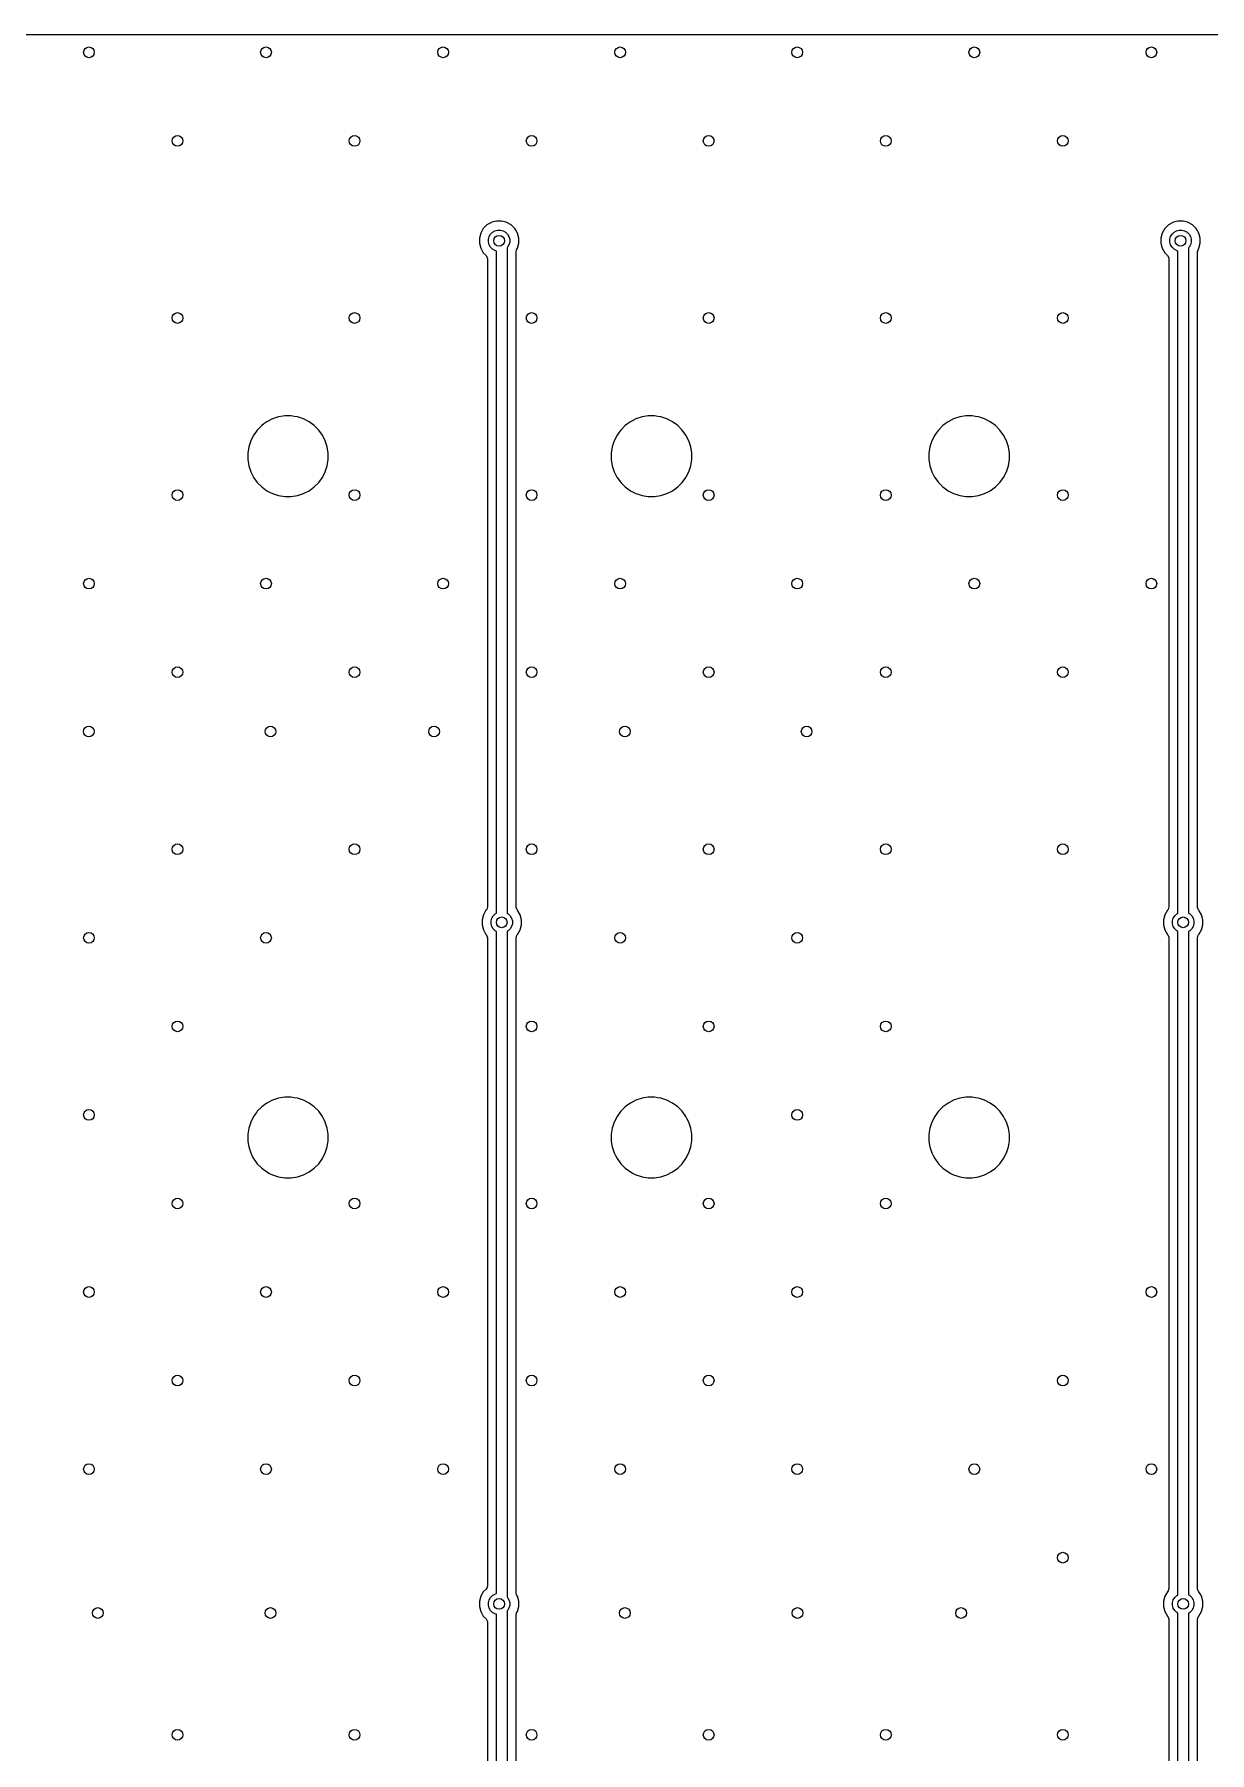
# Model space of a CAD drawing. Extents: x 117 to 217, y -143 to -43.
# Drawn here: x 150.62 to 183.48, y -91.02 to -43 of the extents above; entities that cross this region are included whole.
import ezdxf

# ---------------------------------------------------------------- set-up
doc = ezdxf.new("R2010")
doc.units = 0
doc.layers.add('BLACK', color=7, linetype='CONTINUOUS')

msp = doc.modelspace()

# ---------------------------------------------------------------- linework, layer by layer
at = {"layer": 'BLACK', "linetype": 'CONTINUOUS'}
for p, q in [((120.003246, -43.0005), (213.996754, -43.0005)), ((163.174488, -48.429988), (163.102017, -48.555511)), ((163.174493, -48.429982), (163.174488, -48.429988)), ((163.276982, -48.327493), (163.174493, -48.429982)), ((163.276988, -48.327488), (163.276982, -48.327493)), ((163.402511, -48.255017), (163.276988, -48.327488)), ((163.413993, -48.25194), (163.402511, -48.255017)), ((163.542525, -48.2175), (163.413993, -48.25194)), ((163.432372, -48.529994), (163.500195, -48.490836)), ((163.500195, -48.490836), (163.575842, -48.470567)), ((163.687475, -48.2175), (163.542525, -48.2175)), ((163.575842, -48.470567), (163.654158, -48.470567)), ((163.654158, -48.470567), (163.729805, -48.490836)), ((163.816006, -48.25194), (163.687475, -48.2175)), ((163.729805, -48.490836), (163.797628, -48.529994)), ((163.827489, -48.255017), (163.816006, -48.25194)), ((163.953011, -48.327488), (163.827488, -48.255017)), ((163.827488, -48.255017), (163.827489, -48.255017)), ((163.953017, -48.327493), (163.953011, -48.327488)), ((164.055506, -48.429982), (163.953017, -48.327493)), ((164.055511, -48.429988), (164.055506, -48.429982)), ((164.082941, -48.477499), (164.055511, -48.429988)), ((164.127984, -48.555515), (164.082941, -48.477499)), ((182.224488, -48.429988), (182.152017, -48.555511)), ((182.224493, -48.429982), (182.224488, -48.429988)), ((182.326982, -48.327493), (182.224493, -48.429982)), ((182.326988, -48.327488), (182.326982, -48.327493)), ((182.452511, -48.255017), (182.326988, -48.327488)), ((182.463993, -48.25194), (182.452511, -48.255017)), ((182.592525, -48.2175), (182.463993, -48.25194)), ((182.482372, -48.529994), (182.550195, -48.490836)), ((182.550195, -48.490836), (182.625842, -48.470567)), ((182.737475, -48.2175), (182.592525, -48.2175)), ((182.625842, -48.470567), (182.704158, -48.470567)), ((182.704158, -48.470567), (182.779805, -48.490836)), ((182.866006, -48.25194), (182.737475, -48.2175)), ((182.779805, -48.490836), (182.847628, -48.529994)), ((182.877489, -48.255017), (182.866006, -48.25194)), ((183.003011, -48.327488), (182.877488, -48.255017)), ((182.877488, -48.255017), (182.877489, -48.255017)), ((183.003017, -48.327493), (183.003011, -48.327488)), ((183.105506, -48.429982), (183.003017, -48.327493)), ((183.105511, -48.429988), (183.105506, -48.429982)), ((183.132941, -48.477499), (183.105511, -48.429988)), ((183.177984, -48.555515), (183.132941, -48.477499)), ((163.102016, -48.555515), (163.0645, -48.695525)), ((163.0645, -48.695525), (163.0645, -48.840475)), ((163.0645, -48.840475), (163.102016, -48.980485)), ((163.102017, -48.555511), (163.102016, -48.555515)), ((163.102016, -48.980485), (163.102017, -48.980488)), ((163.102017, -48.980488), (163.174488, -49.106011)), ((163.317567, -48.728842), (163.337836, -48.653195)), ((163.317567, -48.807158), (163.317567, -48.728842)), ((163.337836, -48.882805), (163.317567, -48.807158)), ((163.337836, -48.653195), (163.376994, -48.585372)), ((163.376994, -48.950628), (163.337836, -48.882805)), ((163.376994, -48.585372), (163.432372, -48.529994)), ((163.432372, -49.006006), (163.376994, -48.950628)), ((163.797628, -48.529994), (163.853006, -48.585372)), ((163.853006, -48.950628), (163.839, -48.964634)), ((163.839, -48.964634), (163.839, -67.561156)), ((163.853006, -48.585372), (163.892164, -48.653195)), ((163.892164, -48.882805), (163.853006, -48.950628)), ((163.892164, -48.653195), (163.912433, -48.728842)), ((163.912433, -48.807158), (163.892164, -48.882805)), ((163.912433, -48.728842), (163.912433, -48.807158)), ((164.106114, -49.018364), (164.127984, -48.980485)), ((164.1655, -48.695525), (164.127984, -48.555515)), ((164.127984, -48.980485), (164.1655, -48.840475)), ((164.1655, -48.840475), (164.1655, -48.695525)), ((182.152016, -48.555515), (182.1145, -48.695525)), ((182.1145, -48.695525), (182.1145, -48.840475)), ((182.1145, -48.840475), (182.152016, -48.980485)), ((182.152017, -48.555511), (182.152016, -48.555515)), ((182.152016, -48.980485), (182.152017, -48.980488)), ((182.152017, -48.980488), (182.224488, -49.106011)), ((182.367567, -48.728842), (182.387836, -48.653195)), ((182.367567, -48.807158), (182.367567, -48.728842)), ((182.387836, -48.882805), (182.367567, -48.807158)), ((182.387836, -48.653195), (182.426994, -48.585372)), ((182.426994, -48.950628), (182.387836, -48.882805)), ((182.426994, -48.585372), (182.482372, -48.529994)), ((182.482372, -49.006006), (182.426994, -48.950628)), ((182.847628, -48.529994), (182.903006, -48.585372)), ((182.903006, -48.950628), (182.889, -48.964634)), ((182.889, -48.964634), (182.889, -67.561156)), ((182.903006, -48.585372), (182.942164, -48.653195)), ((182.942164, -48.882805), (182.903006, -48.950628)), ((182.942164, -48.653195), (182.962433, -48.728842)), ((182.962433, -48.807158), (182.942164, -48.882805)), ((182.962433, -48.728842), (182.962433, -48.807158)), ((183.156114, -49.018364), (183.177984, -48.980485)), ((183.2155, -48.695525), (183.177984, -48.555515)), ((183.177984, -48.980485), (183.2155, -48.840475)), ((183.2155, -48.840475), (183.2155, -48.695525)), ((163.174488, -49.106011), (163.174493, -49.106017)), ((163.174493, -49.106017), (163.252181, -49.183705)), ((163.252181, -49.183705), (163.285666, -49.245028)), ((163.285666, -49.245028), (163.2885, -49.271386)), ((163.2885, -49.271386), (163.2885, -67.388614)), ((163.500195, -49.045164), (163.432372, -49.006006)), ((163.539, -49.055561), (163.500195, -49.045164)), ((163.539, -67.561156), (163.539, -49.055561)), ((164.0895, -49.080366), (164.106114, -49.018364)), ((164.0895, -54.703421), (164.0895, -49.080366)), ((182.224488, -49.106011), (182.224493, -49.106017)), ((182.224493, -49.106017), (182.302181, -49.183705)), ((182.302181, -49.183705), (182.335666, -49.245028)), ((182.335666, -49.245028), (182.3385, -49.271386)), ((182.3385, -49.271386), (182.3385, -67.388614)), ((182.550195, -49.045164), (182.482372, -49.006006)), ((182.589, -49.055561), (182.550195, -49.045164)), ((182.589, -67.561156), (182.589, -49.055561)), ((183.1395, -49.080366), (183.156114, -49.018364)), ((183.1395, -54.703421), (183.1395, -49.080366)), ((157.282507, -53.748957), (157.124659, -53.829386)), ((157.28251, -53.748956), (157.282507, -53.748957)), ((157.450993, -53.694214), (157.28251, -53.748956)), ((157.567645, -53.675738), (157.450993, -53.694214)), ((157.625971, -53.6665), (157.567645, -53.675738)), ((157.803129, -53.6665), (157.625971, -53.6665)), ((157.890617, -53.680357), (157.803129, -53.6665)), ((157.978106, -53.694214), (157.890617, -53.680357)), ((158.146589, -53.748956), (157.978106, -53.694214)), ((158.146592, -53.748957), (158.146589, -53.748956)), ((158.30444, -53.829386), (158.146592, -53.748957)), ((167.442507, -53.748957), (167.284659, -53.829386)), ((167.44251, -53.748956), (167.442507, -53.748957)), ((167.610993, -53.694214), (167.44251, -53.748956)), ((167.727645, -53.675738), (167.610993, -53.694214)), ((167.785971, -53.6665), (167.727645, -53.675738)), ((167.963129, -53.6665), (167.785971, -53.6665)), ((168.050617, -53.680357), (167.963129, -53.6665)), ((168.138106, -53.694214), (168.050617, -53.680357)), ((168.306589, -53.748956), (168.138106, -53.694214)), ((168.306592, -53.748957), (168.306589, -53.748956)), ((168.46444, -53.829386), (168.306592, -53.748957)), ((176.322507, -53.748957), (176.164659, -53.829386)), ((176.32251, -53.748956), (176.322507, -53.748957)), ((176.490993, -53.694214), (176.32251, -53.748956)), ((176.607645, -53.675738), (176.490993, -53.694214)), ((176.665971, -53.6665), (176.607645, -53.675738)), ((176.843129, -53.6665), (176.665971, -53.6665)), ((176.930617, -53.680357), (176.843129, -53.6665)), ((177.018106, -53.694214), (176.930617, -53.680357)), ((177.186589, -53.748956), (177.018106, -53.694214)), ((177.186592, -53.748957), (177.186589, -53.748956)), ((177.34444, -53.829386), (177.186592, -53.748957)), ((156.751936, -54.202109), (156.671507, -54.359957)), ((156.811346, -54.120338), (156.751936, -54.202109)), ((156.856067, -54.058786), (156.811346, -54.120338)), ((156.856069, -54.058784), (156.856067, -54.058786)), ((156.981333, -53.933519), (156.856069, -54.058783)), ((156.856069, -54.058783), (156.856069, -54.058784)), ((156.981334, -53.933519), (156.981333, -53.933519)), ((156.981336, -53.933517), (156.981334, -53.933519)), ((157.042888, -53.888796), (156.981336, -53.933517)), ((157.124659, -53.829386), (157.042888, -53.888796)), ((158.447764, -53.933517), (158.30444, -53.829386)), ((158.573033, -54.058786), (158.447764, -53.933517)), ((158.677163, -54.202109), (158.573033, -54.058786)), ((158.757592, -54.359957), (158.677163, -54.202109)), ((166.911936, -54.202109), (166.831507, -54.359957)), ((166.971346, -54.120338), (166.911936, -54.202109)), ((167.016067, -54.058786), (166.971346, -54.120338)), ((167.016069, -54.058784), (167.016067, -54.058786)), ((167.141333, -53.933519), (167.016069, -54.058783)), ((167.016069, -54.058783), (167.016069, -54.058784)), ((167.141334, -53.933519), (167.141333, -53.933519)), ((167.141336, -53.933517), (167.141334, -53.933519)), ((167.202888, -53.888796), (167.141336, -53.933517)), ((167.284659, -53.829386), (167.202888, -53.888796)), ((168.607764, -53.933517), (168.46444, -53.829386)), ((168.733033, -54.058786), (168.607764, -53.933517)), ((168.837163, -54.202109), (168.733033, -54.058786)), ((168.917592, -54.359957), (168.837163, -54.202109)), ((175.791936, -54.202109), (175.711507, -54.359957)), ((175.851346, -54.120338), (175.791936, -54.202109)), ((175.896067, -54.058786), (175.851346, -54.120338)), ((175.896069, -54.058784), (175.896067, -54.058786)), ((176.021333, -53.933519), (175.896069, -54.058783)), ((175.896069, -54.058783), (175.896069, -54.058784)), ((176.021334, -53.933519), (176.021333, -53.933519)), ((176.021336, -53.933517), (176.021334, -53.933519)), ((176.082888, -53.888796), (176.021336, -53.933517)), ((176.164659, -53.829386), (176.082888, -53.888796)), ((177.487764, -53.933517), (177.34444, -53.829386)), ((177.613033, -54.058786), (177.487764, -53.933517)), ((177.717163, -54.202109), (177.613033, -54.058786)), ((177.797592, -54.359957), (177.717163, -54.202109)), ((156.616764, -54.528443), (156.58905, -54.703421)), ((156.58905, -54.703421), (156.58905, -54.880578)), ((156.671506, -54.35996), (156.616764, -54.528443)), ((156.671507, -54.359957), (156.671506, -54.35996)), ((158.757592, -54.359958), (158.757592, -54.359957)), ((158.812336, -54.528445), (158.757592, -54.359958)), ((158.84005, -54.703421), (158.812336, -54.528445)), ((158.84005, -54.880579), (158.84005, -54.703421)), ((164.0895, -67.388614), (164.0895, -54.703421)), ((166.776764, -54.528443), (166.74905, -54.703421)), ((166.74905, -54.703421), (166.74905, -54.880578)), ((166.831506, -54.35996), (166.776764, -54.528443)), ((166.831507, -54.359957), (166.831506, -54.35996)), ((168.917592, -54.359958), (168.917592, -54.359957)), ((168.972336, -54.528445), (168.917592, -54.359958)), ((169.00005, -54.703421), (168.972336, -54.528445)), ((169.00005, -54.880579), (169.00005, -54.703421)), ((175.656764, -54.528443), (175.62905, -54.703421)), ((175.62905, -54.703421), (175.62905, -54.880578)), ((175.711506, -54.35996), (175.656764, -54.528443)), ((175.711507, -54.359957), (175.711506, -54.35996)), ((177.797592, -54.359958), (177.797592, -54.359957)), ((177.852336, -54.528445), (177.797592, -54.359958)), ((177.88005, -54.703421), (177.852336, -54.528445)), ((177.88005, -54.880579), (177.88005, -54.703421)), ((183.1395, -67.388614), (183.1395, -54.703421)), ((156.58905, -54.880578), (156.616764, -55.055556)), ((156.616764, -55.055556), (156.671506, -55.224039)), ((156.671506, -55.224039), (156.671507, -55.224042)), ((156.671507, -55.224042), (156.74754, -55.373263)), ((158.677164, -55.38189), (158.757592, -55.224042)), ((158.757592, -55.224042), (158.812336, -55.055555)), ((158.812336, -55.055555), (158.84005, -54.880579)), ((166.74905, -54.880578), (166.776764, -55.055556)), ((166.776764, -55.055556), (166.831506, -55.224039)), ((166.831506, -55.224039), (166.831507, -55.224042)), ((166.831507, -55.224042), (166.90754, -55.373263)), ((168.837164, -55.38189), (168.917592, -55.224042)), ((168.917592, -55.224042), (168.972336, -55.055555)), ((168.972336, -55.055555), (169.00005, -54.880579)), ((175.62905, -54.880578), (175.656764, -55.055556)), ((175.656764, -55.055556), (175.711506, -55.224039)), ((175.711506, -55.224039), (175.711507, -55.224042)), ((175.711507, -55.224042), (175.78754, -55.373263)), ((177.717164, -55.38189), (177.797592, -55.224042)), ((177.797592, -55.224042), (177.852336, -55.055555)), ((177.852336, -55.055555), (177.88005, -54.880579)), ((156.74754, -55.373263), (156.751936, -55.38189)), ((156.751936, -55.38189), (156.856067, -55.525214)), ((156.856067, -55.525214), (156.981336, -55.650483)), ((156.981336, -55.650483), (157.12466, -55.754614)), ((158.30444, -55.754614), (158.447764, -55.650483)), ((158.447764, -55.650483), (158.573033, -55.525214)), ((158.573033, -55.525214), (158.677164, -55.38189)), ((166.90754, -55.373263), (166.911936, -55.38189)), ((166.911936, -55.38189), (167.016067, -55.525214)), ((167.016067, -55.525214), (167.141336, -55.650483)), ((167.141336, -55.650483), (167.28466, -55.754614)), ((168.46444, -55.754614), (168.607764, -55.650483)), ((168.607764, -55.650483), (168.733033, -55.525214)), ((168.733033, -55.525214), (168.837164, -55.38189)), ((175.78754, -55.373263), (175.791936, -55.38189)), ((175.791936, -55.38189), (175.896067, -55.525214)), ((175.896067, -55.525214), (176.021336, -55.650483)), ((176.021336, -55.650483), (176.16466, -55.754614)), ((177.34444, -55.754614), (177.487764, -55.650483)), ((177.487764, -55.650483), (177.613033, -55.525214)), ((177.613033, -55.525214), (177.717164, -55.38189)), ((157.12466, -55.754614), (157.202079, -55.794061)), ((157.202079, -55.794061), (157.282507, -55.835042)), ((157.282507, -55.835042), (157.28251, -55.835043)), ((157.28251, -55.835043), (157.366751, -55.862414)), ((157.366751, -55.862414), (157.450995, -55.889786)), ((157.450995, -55.889786), (157.625971, -55.9175)), ((157.625971, -55.9175), (157.625972, -55.9175)), ((157.625972, -55.9175), (157.803128, -55.9175)), ((157.803128, -55.9175), (157.803129, -55.9175)), ((157.803129, -55.9175), (157.978105, -55.889786)), ((157.978105, -55.889786), (158.146592, -55.835042)), ((158.146592, -55.835042), (158.30444, -55.754614)), ((167.28466, -55.754614), (167.362079, -55.794061)), ((167.362079, -55.794061), (167.442507, -55.835042)), ((167.442507, -55.835042), (167.44251, -55.835043)), ((167.44251, -55.835043), (167.526751, -55.862414)), ((167.526751, -55.862414), (167.610995, -55.889786)), ((167.610995, -55.889786), (167.785971, -55.9175)), ((167.785971, -55.9175), (167.785972, -55.9175)), ((167.785972, -55.9175), (167.963128, -55.9175)), ((167.963128, -55.9175), (167.963129, -55.9175)), ((167.963129, -55.9175), (168.138105, -55.889786)), ((168.138105, -55.889786), (168.306592, -55.835042)), ((168.306592, -55.835042), (168.46444, -55.754614)), ((176.16466, -55.754614), (176.242079, -55.794061)), ((176.242079, -55.794061), (176.322507, -55.835042)), ((176.322507, -55.835042), (176.32251, -55.835043)), ((176.32251, -55.835043), (176.406751, -55.862414)), ((176.406751, -55.862414), (176.490995, -55.889786)), ((176.490995, -55.889786), (176.665971, -55.9175)), ((176.665971, -55.9175), (176.665972, -55.9175)), ((176.665972, -55.9175), (176.843128, -55.9175)), ((176.843128, -55.9175), (176.843129, -55.9175)), ((176.843129, -55.9175), (177.018105, -55.889786)), ((177.018105, -55.889786), (177.186592, -55.835042)), ((177.186592, -55.835042), (177.34444, -55.754614)), ((163.176016, -67.605515), (163.1385, -67.745525)), ((163.176017, -67.605511), (163.176016, -67.605515)), ((163.248488, -67.479988), (163.176017, -67.605511)), ((163.248493, -67.479982), (163.248488, -67.479988)), ((163.252181, -67.476295), (163.248493, -67.479982)), ((163.268815, -67.455653), (163.252181, -67.476295)), ((163.2885, -67.388614), (163.268815, -67.455653)), ((163.391567, -67.778842), (163.411836, -67.703195)), ((163.411836, -67.703195), (163.450994, -67.635372)), ((163.450994, -67.635372), (163.506372, -67.579994)), ((163.506372, -67.579994), (163.539, -67.561156)), ((163.839, -67.561156), (163.871628, -67.579994)), ((163.871628, -67.579994), (163.927006, -67.635372)), ((163.927006, -67.635372), (163.966164, -67.703195)), ((163.966164, -67.703195), (163.986433, -67.778842)), ((164.092334, -67.414972), (164.0895, -67.388614)), ((164.125819, -67.476295), (164.092334, -67.414972)), ((164.129506, -67.479982), (164.125819, -67.476295)), ((164.129511, -67.479988), (164.129506, -67.479982)), ((164.13905, -67.496511), (164.129511, -67.479988)), ((164.201984, -67.605515), (164.13905, -67.496511)), ((164.2395, -67.745525), (164.201984, -67.605515)), ((182.226016, -67.605515), (182.1885, -67.745525)), ((182.226017, -67.605511), (182.226016, -67.605515)), ((182.298488, -67.479988), (182.226017, -67.605511)), ((182.298493, -67.479982), (182.298488, -67.479988)), ((182.302181, -67.476295), (182.298493, -67.479982)), ((182.318815, -67.455653), (182.302181, -67.476295)), ((182.3385, -67.388614), (182.318815, -67.455653)), ((182.441567, -67.778842), (182.461836, -67.703195)), ((182.461836, -67.703195), (182.500994, -67.635372)), ((182.500994, -67.635372), (182.556372, -67.579994)), ((182.556372, -67.579994), (182.589, -67.561156)), ((182.889, -67.561156), (182.921628, -67.579994)), ((182.921628, -67.579994), (182.977006, -67.635372)), ((182.977006, -67.635372), (183.016164, -67.703195)), ((183.016164, -67.703195), (183.036433, -67.778842)), ((183.142334, -67.414972), (183.1395, -67.388614)), ((183.175819, -67.476295), (183.142334, -67.414972)), ((183.179506, -67.479982), (183.175819, -67.476295)), ((183.179511, -67.479988), (183.179506, -67.479982)), ((183.18905, -67.496511), (183.179511, -67.479988)), ((183.251984, -67.605515), (183.18905, -67.496511)), ((183.2895, -67.745525), (183.251984, -67.605515)), ((163.1385, -67.745525), (163.1385, -67.890475)), ((163.1385, -67.890475), (163.176016, -68.030485)), ((163.176016, -68.030485), (163.176017, -68.030488)), ((163.176017, -68.030488), (163.248488, -68.156011)), ((163.248488, -68.156011), (163.248493, -68.156017)), ((163.248493, -68.156017), (163.252181, -68.159705)), ((163.252181, -68.159705), (163.285666, -68.221028)), ((163.391567, -67.857158), (163.391567, -67.778842)), ((163.411836, -67.932805), (163.391567, -67.857158)), ((163.450994, -68.000628), (163.411836, -67.932805)), ((163.506372, -68.056006), (163.450994, -68.000628)), ((163.539, -68.074843), (163.506372, -68.056006)), ((163.539, -86.580438), (163.539, -68.074843)), ((163.871628, -68.056006), (163.839, -68.074843)), ((163.839, -68.074843), (163.839, -86.671366)), ((163.927006, -68.000628), (163.871628, -68.056006)), ((163.966164, -67.932805), (163.927006, -68.000628)), ((163.986433, -67.857158), (163.966164, -67.932805)), ((163.986433, -67.778842), (163.986433, -67.857158)), ((164.0895, -68.247386), (164.109185, -68.180347)), ((164.109185, -68.180347), (164.125819, -68.159705)), ((164.125819, -68.159705), (164.129509, -68.156015)), ((164.129509, -68.156015), (164.201984, -68.030485)), ((164.201984, -68.030485), (164.2395, -67.890475)), ((164.2395, -67.890475), (164.2395, -67.745525)), ((182.1885, -67.745525), (182.1885, -67.890475)), ((182.1885, -67.890475), (182.226016, -68.030485)), ((182.226016, -68.030485), (182.226017, -68.030488)), ((182.226017, -68.030488), (182.298488, -68.156011)), ((182.298488, -68.156011), (182.298493, -68.156017)), ((182.298493, -68.156017), (182.302181, -68.159705)), ((182.302181, -68.159705), (182.335666, -68.221028)), ((182.441567, -67.857158), (182.441567, -67.778842)), ((182.461836, -67.932805), (182.441567, -67.857158)), ((182.500994, -68.000628), (182.461836, -67.932805)), ((182.556372, -68.056006), (182.500994, -68.000628)), ((182.589, -68.074843), (182.556372, -68.056006)), ((182.589, -86.611156), (182.589, -68.074843)), ((182.921628, -68.056006), (182.889, -68.074843)), ((182.889, -68.074843), (182.889, -86.611156)), ((182.977006, -68.000628), (182.921628, -68.056006)), ((183.016164, -67.932805), (182.977006, -68.000628)), ((183.036433, -67.857158), (183.016164, -67.932805)), ((183.036433, -67.778842), (183.036433, -67.857158)), ((183.1395, -68.247386), (183.159185, -68.180347)), ((183.159185, -68.180347), (183.175819, -68.159705)), ((183.175819, -68.159705), (183.179509, -68.156015)), ((183.179509, -68.156015), (183.251984, -68.030485)), ((183.251984, -68.030485), (183.2895, -67.890475)), ((183.2895, -67.890475), (183.2895, -67.745525)), ((163.285666, -68.221028), (163.2885, -68.247386)), ((163.2885, -68.247386), (163.2885, -86.364614)), ((164.0895, -73.743421), (164.0895, -68.247386)), ((182.335666, -68.221028), (182.3385, -68.247386)), ((182.3385, -68.247386), (182.3385, -86.438614)), ((183.1395, -71.2869), (183.1395, -68.247386)), ((183.1395, -73.743421), (183.1395, -71.2869)), ((156.981333, -72.973519), (156.856069, -73.098783)), ((156.981334, -72.973519), (156.981333, -72.973519)), ((156.981336, -72.973517), (156.981334, -72.973519)), ((157.05911, -72.917011), (156.981336, -72.973517)), ((157.124659, -72.869386), (157.05911, -72.917011)), ((157.282507, -72.788957), (157.124659, -72.869386)), ((157.28251, -72.788956), (157.282507, -72.788957)), ((157.450993, -72.734214), (157.28251, -72.788956)), ((157.567645, -72.715738), (157.450993, -72.734214)), ((157.625971, -72.7065), (157.567645, -72.715738)), ((157.803129, -72.7065), (157.625971, -72.7065)), ((157.890617, -72.720357), (157.803129, -72.7065)), ((157.978106, -72.734214), (157.890617, -72.720357)), ((158.146589, -72.788956), (157.978106, -72.734214)), ((158.146592, -72.788957), (158.146589, -72.788956)), ((158.30444, -72.869386), (158.146592, -72.788957)), ((158.447764, -72.973517), (158.30444, -72.869386)), ((158.573033, -73.098786), (158.447764, -72.973517)), ((167.141333, -72.973519), (167.016069, -73.098783)), ((167.141334, -72.973519), (167.141333, -72.973519)), ((167.141336, -72.973517), (167.141334, -72.973519)), ((167.21911, -72.917011), (167.141336, -72.973517)), ((167.284659, -72.869386), (167.21911, -72.917011)), ((167.442507, -72.788957), (167.284659, -72.869386)), ((167.44251, -72.788956), (167.442507, -72.788957)), ((167.610993, -72.734214), (167.44251, -72.788956)), ((167.727645, -72.715738), (167.610993, -72.734214)), ((167.785971, -72.7065), (167.727645, -72.715738)), ((167.963129, -72.7065), (167.785971, -72.7065)), ((168.050617, -72.720357), (167.963129, -72.7065)), ((168.138106, -72.734214), (168.050617, -72.720357)), ((168.306589, -72.788956), (168.138106, -72.734214)), ((168.306592, -72.788957), (168.306589, -72.788956)), ((168.46444, -72.869386), (168.306592, -72.788957)), ((168.607764, -72.973517), (168.46444, -72.869386)), ((168.733033, -73.098786), (168.607764, -72.973517)), ((176.021333, -72.973519), (175.896069, -73.098783)), ((176.021334, -72.973519), (176.021333, -72.973519)), ((176.021336, -72.973517), (176.021334, -72.973519)), ((176.09911, -72.917011), (176.021336, -72.973517)), ((176.164659, -72.869386), (176.09911, -72.917011)), ((176.322507, -72.788957), (176.164659, -72.869386)), ((176.32251, -72.788956), (176.322507, -72.788957)), ((176.490993, -72.734214), (176.32251, -72.788956)), ((176.607645, -72.715738), (176.490993, -72.734214)), ((176.665971, -72.7065), (176.607645, -72.715738)), ((176.843129, -72.7065), (176.665971, -72.7065)), ((176.930617, -72.720357), (176.843129, -72.7065)), ((177.018106, -72.734214), (176.930617, -72.720357)), ((177.186589, -72.788956), (177.018106, -72.734214)), ((177.186592, -72.788957), (177.186589, -72.788956)), ((177.34444, -72.869386), (177.186592, -72.788957)), ((177.487764, -72.973517), (177.34444, -72.869386)), ((177.613033, -73.098786), (177.487764, -72.973517)), ((156.671506, -73.39996), (156.616764, -73.568443)), ((156.671507, -73.399957), (156.671506, -73.39996)), ((156.751936, -73.242109), (156.671507, -73.399957)), ((156.831075, -73.133185), (156.751936, -73.242109)), ((156.856067, -73.098786), (156.831075, -73.133185)), ((156.856069, -73.098784), (156.856067, -73.098786)), ((156.856069, -73.098783), (156.856069, -73.098784)), ((158.677164, -73.24211), (158.573033, -73.098786)), ((158.707654, -73.301949), (158.677164, -73.24211)), ((158.757592, -73.399957), (158.707654, -73.301949)), ((158.757593, -73.39996), (158.757592, -73.399957)), ((158.784964, -73.484201), (158.757593, -73.39996)), ((166.831506, -73.39996), (166.776764, -73.568443)), ((166.831507, -73.399957), (166.831506, -73.39996)), ((166.911936, -73.242109), (166.831507, -73.399957)), ((166.991075, -73.133185), (166.911936, -73.242109)), ((167.016067, -73.098786), (166.991075, -73.133185)), ((167.016069, -73.098784), (167.016067, -73.098786)), ((167.016069, -73.098783), (167.016069, -73.098784)), ((168.837164, -73.24211), (168.733033, -73.098786)), ((168.867654, -73.301949), (168.837164, -73.24211)), ((168.917592, -73.399957), (168.867654, -73.301949)), ((168.917593, -73.39996), (168.917592, -73.399957)), ((168.944964, -73.484201), (168.917593, -73.39996)), ((175.711506, -73.39996), (175.656764, -73.568443)), ((175.711507, -73.399957), (175.711506, -73.39996)), ((175.791936, -73.242109), (175.711507, -73.399957)), ((175.871075, -73.133185), (175.791936, -73.242109)), ((175.896067, -73.098786), (175.871075, -73.133185)), ((175.896069, -73.098784), (175.896067, -73.098786)), ((175.896069, -73.098783), (175.896069, -73.098784)), ((177.717164, -73.24211), (177.613033, -73.098786)), ((177.747654, -73.301949), (177.717164, -73.24211)), ((177.797592, -73.399957), (177.747654, -73.301949)), ((177.797593, -73.39996), (177.797592, -73.399957)), ((177.824964, -73.484201), (177.797593, -73.39996)), ((156.616764, -73.568443), (156.58905, -73.743421)), ((156.58905, -73.743421), (156.58905, -73.920579)), ((156.58905, -73.920579), (156.601726, -74.00061)), ((158.812336, -73.568445), (158.784964, -73.484201)), ((158.84005, -73.743421), (158.812336, -73.568445)), ((158.812336, -74.095555), (158.84005, -73.920579)), ((158.84005, -73.920579), (158.84005, -73.743421)), ((164.0895, -86.555633), (164.0895, -73.743421)), ((166.776764, -73.568443), (166.74905, -73.743421)), ((166.74905, -73.743421), (166.74905, -73.920579)), ((166.74905, -73.920579), (166.761726, -74.00061)), ((168.972336, -73.568445), (168.944964, -73.484201)), ((169.00005, -73.743421), (168.972336, -73.568445)), ((168.972336, -74.095555), (169.00005, -73.920579)), ((169.00005, -73.920579), (169.00005, -73.743421)), ((175.656764, -73.568443), (175.62905, -73.743421)), ((175.62905, -73.743421), (175.62905, -73.920579)), ((175.62905, -73.920579), (175.641726, -74.00061)), ((177.852336, -73.568445), (177.824964, -73.484201)), ((177.88005, -73.743421), (177.852336, -73.568445)), ((177.852336, -74.095555), (177.88005, -73.920579)), ((177.88005, -73.920579), (177.88005, -73.743421)), ((183.1395, -78.203421), (183.1395, -73.743421)), ((156.601726, -74.00061), (156.616764, -74.095556)), ((156.616764, -74.095556), (156.671506, -74.264039)), ((156.671506, -74.264039), (156.671507, -74.264042)), ((156.671507, -74.264042), (156.708399, -74.336445)), ((156.708399, -74.336445), (156.751936, -74.42189)), ((156.751936, -74.42189), (156.856067, -74.565214)), ((158.573033, -74.565214), (158.677164, -74.42189)), ((158.677164, -74.42189), (158.757592, -74.264042)), ((158.757592, -74.264042), (158.812336, -74.095555)), ((166.761726, -74.00061), (166.776764, -74.095556)), ((166.776764, -74.095556), (166.831506, -74.264039)), ((166.831506, -74.264039), (166.831507, -74.264042)), ((166.831507, -74.264042), (166.868399, -74.336445)), ((166.868399, -74.336445), (166.911936, -74.42189)), ((166.911936, -74.42189), (167.016067, -74.565214)), ((168.733033, -74.565214), (168.837164, -74.42189)), ((168.837164, -74.42189), (168.917592, -74.264042)), ((168.917592, -74.264042), (168.972336, -74.095555)), ((175.641726, -74.00061), (175.656764, -74.095556)), ((175.656764, -74.095556), (175.711506, -74.264039)), ((175.711506, -74.264039), (175.711507, -74.264042)), ((175.711507, -74.264042), (175.748399, -74.336445)), ((175.748399, -74.336445), (175.791936, -74.42189)), ((175.791936, -74.42189), (175.896067, -74.565214)), ((177.613033, -74.565214), (177.717164, -74.42189)), ((177.717164, -74.42189), (177.797592, -74.264042)), ((177.797592, -74.264042), (177.852336, -74.095555)), ((156.856067, -74.565214), (156.981336, -74.690483)), ((156.981336, -74.690483), (157.12466, -74.794614)), ((157.12466, -74.794614), (157.202079, -74.834061)), ((157.202079, -74.834061), (157.282507, -74.875042)), ((157.282507, -74.875042), (157.28251, -74.875043)), ((157.28251, -74.875043), (157.366751, -74.902414)), ((157.366751, -74.902414), (157.450995, -74.929786)), ((157.978105, -74.929786), (158.146592, -74.875042)), ((158.146592, -74.875042), (158.30444, -74.794614)), ((158.30444, -74.794614), (158.447764, -74.690483)), ((158.447764, -74.690483), (158.573033, -74.565214)), ((167.016067, -74.565214), (167.141336, -74.690483)), ((167.141336, -74.690483), (167.28466, -74.794614)), ((167.28466, -74.794614), (167.362079, -74.834061)), ((167.362079, -74.834061), (167.442507, -74.875042)), ((167.442507, -74.875042), (167.44251, -74.875043)), ((167.44251, -74.875043), (167.526751, -74.902414)), ((167.526751, -74.902414), (167.610995, -74.929786)), ((168.138105, -74.929786), (168.306592, -74.875042)), ((168.306592, -74.875042), (168.46444, -74.794614)), ((168.46444, -74.794614), (168.607764, -74.690483)), ((168.607764, -74.690483), (168.733033, -74.565214)), ((175.896067, -74.565214), (176.021336, -74.690483)), ((176.021336, -74.690483), (176.16466, -74.794614)), ((176.16466, -74.794614), (176.242079, -74.834061)), ((176.242079, -74.834061), (176.322507, -74.875042)), ((176.322507, -74.875042), (176.32251, -74.875043)), ((176.32251, -74.875043), (176.406751, -74.902414)), ((176.406751, -74.902414), (176.490995, -74.929786)), ((177.018105, -74.929786), (177.186592, -74.875042)), ((177.186592, -74.875042), (177.34444, -74.794614)), ((177.34444, -74.794614), (177.487764, -74.690483)), ((177.487764, -74.690483), (177.613033, -74.565214)), ((157.450995, -74.929786), (157.625971, -74.9575)), ((157.625971, -74.9575), (157.625972, -74.9575)), ((157.625972, -74.9575), (157.803128, -74.9575)), ((157.803128, -74.9575), (157.803129, -74.9575)), ((157.803129, -74.9575), (157.978105, -74.929786)), ((167.610995, -74.929786), (167.785971, -74.9575)), ((167.785971, -74.9575), (167.785972, -74.9575)), ((167.785972, -74.9575), (167.963128, -74.9575)), ((167.963128, -74.9575), (167.963129, -74.9575)), ((167.963129, -74.9575), (168.138105, -74.929786)), ((176.490995, -74.929786), (176.665971, -74.9575)), ((176.665971, -74.9575), (176.665972, -74.9575)), ((176.665972, -74.9575), (176.843128, -74.9575)), ((176.843128, -74.9575), (176.843129, -74.9575)), ((176.843129, -74.9575), (177.018105, -74.929786)), ((183.1395, -86.438614), (183.1395, -78.203421)), ((163.268815, -86.431653), (163.252181, -86.452295)), ((163.2885, -86.364614), (163.268815, -86.431653)), ((182.3385, -86.438614), (182.318815, -86.505653)), ((183.142334, -86.464972), (183.1395, -86.438614)), ((163.102016, -86.655515), (163.0645, -86.795525)), ((163.0645, -86.795525), (163.0645, -86.940475)), ((163.102017, -86.655511), (163.102016, -86.655515)), ((163.174488, -86.529988), (163.102017, -86.655511)), ((163.174493, -86.529982), (163.174488, -86.529988)), ((163.252181, -86.452295), (163.174493, -86.529982)), ((163.317567, -86.828842), (163.337836, -86.753195)), ((163.317567, -86.907158), (163.317567, -86.828842)), ((163.337836, -86.982805), (163.317567, -86.907158)), ((163.337836, -86.753195), (163.376994, -86.685372)), ((163.376994, -86.685372), (163.432372, -86.629994)), ((163.432372, -86.629994), (163.500195, -86.590836)), ((163.500195, -86.590836), (163.539, -86.580438)), ((163.839, -86.671366), (163.853006, -86.685372)), ((163.853006, -86.685372), (163.892164, -86.753195)), ((163.892164, -86.753195), (163.912433, -86.828842)), ((163.912433, -86.907158), (163.892164, -86.982805)), ((163.912433, -86.828842), (163.912433, -86.907158)), ((164.106112, -86.617632), (164.0895, -86.555633)), ((164.127984, -86.655515), (164.106112, -86.617632)), ((164.1655, -86.795525), (164.127984, -86.655515)), ((164.1655, -86.940475), (164.1655, -86.795525)), ((182.226016, -86.655515), (182.1885, -86.795525)), ((182.1885, -86.795525), (182.1885, -86.940475)), ((182.226017, -86.655511), (182.226016, -86.655515)), ((182.298488, -86.529988), (182.226017, -86.655511)), ((182.298493, -86.529982), (182.298488, -86.529988)), ((182.302181, -86.526295), (182.298493, -86.529982)), ((182.318815, -86.505653), (182.302181, -86.526295)), ((182.441567, -86.828842), (182.461836, -86.753195)), ((182.441567, -86.907158), (182.441567, -86.828842)), ((182.461836, -86.982805), (182.441567, -86.907158)), ((182.461836, -86.753195), (182.500994, -86.685372)), ((182.500994, -86.685372), (182.556372, -86.629994)), ((182.556372, -86.629994), (182.589, -86.611156)), ((182.889, -86.611156), (182.921628, -86.629994)), ((182.921628, -86.629994), (182.977006, -86.685372)), ((182.977006, -86.685372), (183.016164, -86.753195)), ((183.016164, -86.753195), (183.036433, -86.828842)), ((183.036433, -86.907158), (183.016164, -86.982805)), ((183.036433, -86.828842), (183.036433, -86.907158)), ((183.175819, -86.526295), (183.142334, -86.464972)), ((183.179506, -86.529982), (183.175819, -86.526295)), ((183.179511, -86.529988), (183.179506, -86.529982)), ((183.213499, -86.588858), (183.179511, -86.529988)), ((183.251984, -86.655515), (183.213499, -86.588858)), ((183.2895, -86.795525), (183.251984, -86.655515)), ((183.2895, -86.940475), (183.2895, -86.795525)), ((163.0645, -86.940475), (163.102016, -87.080485)), ((163.102016, -87.080485), (163.102017, -87.080488)), ((163.102017, -87.080488), (163.174488, -87.206011)), ((163.174488, -87.206011), (163.174493, -87.206017)), ((163.174493, -87.206017), (163.252181, -87.283705)), ((163.252181, -87.283705), (163.285666, -87.345028)), ((163.285666, -87.345028), (163.2885, -87.371386)), ((163.2885, -87.371386), (163.2885, -105.488614)), ((163.376994, -87.050628), (163.337836, -86.982805)), ((163.432372, -87.106006), (163.376994, -87.050628)), ((163.500195, -87.145164), (163.432372, -87.106006)), ((163.539, -87.155561), (163.500195, -87.145164)), ((163.539, -105.661156), (163.539, -87.155561)), ((163.853006, -87.050628), (163.839, -87.064634)), ((163.839, -87.064634), (163.839, -105.661156)), ((163.892164, -86.982805), (163.853006, -87.050628)), ((164.0895, -87.180366), (164.106114, -87.118364)), ((164.0895, -92.783421), (164.0895, -87.180366)), ((164.106114, -87.118364), (164.127984, -87.080485)), ((164.127984, -87.080485), (164.1655, -86.940475)), ((182.1885, -86.940475), (182.226016, -87.080485)), ((182.226016, -87.080485), (182.226017, -87.080488)), ((182.226017, -87.080488), (182.298488, -87.206011)), ((182.298488, -87.206011), (182.298493, -87.206017)), ((182.298493, -87.206017), (182.302181, -87.209705)), ((182.302181, -87.209705), (182.335666, -87.271028)), ((182.335666, -87.271028), (182.3385, -87.297386)), ((182.3385, -87.297386), (182.3385, -105.3935)), ((182.500994, -87.050628), (182.461836, -86.982805)), ((182.556372, -87.106006), (182.500994, -87.050628)), ((182.589, -87.124843), (182.556372, -87.106006)), ((182.589, -105.661156), (182.589, -87.124843)), ((182.921628, -87.106006), (182.889, -87.124843)), ((182.889, -87.124843), (182.889, -105.661156)), ((182.977006, -87.050628), (182.921628, -87.106006)), ((183.016164, -86.982805), (182.977006, -87.050628)), ((183.1395, -87.297386), (183.159185, -87.230347)), ((183.1395, -88.363421), (183.1395, -87.297386)), ((183.159185, -87.230347), (183.175819, -87.209705)), ((183.175819, -87.209705), (183.179509, -87.206015)), ((183.179509, -87.206015), (183.251984, -87.080485)), ((183.251984, -87.080485), (183.2895, -86.940475)), ((183.1395, -92.783421), (183.1395, -88.363421))]:
    msp.add_line(p, q, dxfattribs=at)
at = {"layer": 'BLACK'}
for centre in [(152.150762, -43.50254), (157.100508, -43.50254), (162.050254, -43.50254), (167, -43.50254), (171.949746, -43.50254), (176.899492, -43.50254), (181.849238, -43.50254), (154.625635, -45.977413), (159.575381, -45.977413), (164.525127, -45.977413), (169.474873, -45.977413), (174.424619, -45.977413), (179.374365, -45.977413), (163.615, -48.768), (182.665, -48.768), (154.625635, -50.927159), (159.575381, -50.927159), (164.525127, -50.927159), (169.474873, -50.927159), (174.424619, -50.927159), (179.374365, -50.927159), (154.625635, -55.876905), (159.575381, -55.876905), (164.525127, -55.876905), (169.474873, -55.876905), (174.424619, -55.876905), (179.374365, -55.876905), (152.150762, -58.351778), (157.100508, -58.351778), (162.050254, -58.351778), (167, -58.351778), (171.949746, -58.351778), (176.899492, -58.351778), (181.849238, -58.351778), (154.625635, -60.826651), (159.575381, -60.826651), (164.525127, -60.826651), (169.474873, -60.826651), (174.424619, -60.826651), (179.374365, -60.826651), (152.146, -62.484), (157.226, -62.484), (161.798, -62.484), (167.132, -62.484), (172.212, -62.484), (154.625635, -65.776397), (159.575381, -65.776397), (164.525127, -65.776397), (169.474873, -65.776397), (174.424619, -65.776397), (179.374365, -65.776397), (163.689, -67.818), (182.739, -67.818), (152.150762, -68.25127), (157.100508, -68.25127), (167, -68.25127), (171.949746, -68.25127), (154.625635, -70.726143), (164.525127, -70.726143), (169.474873, -70.726143), (174.424619, -70.726143), (152.150762, -73.201016), (171.949746, -73.201016), (154.625635, -75.675889), (159.575381, -75.675889), (164.525127, -75.675889), (169.474873, -75.675889), (174.424619, -75.675889), (152.150762, -78.150762), (157.100508, -78.150762), (162.050254, -78.150762), (167, -78.150762), (171.949746, -78.150762), (181.849238, -78.150762), (154.625635, -80.625635), (159.575381, -80.625635), (164.525127, -80.625635), (169.474873, -80.625635), (179.374365, -80.625635), (152.150762, -83.100508), (157.100508, -83.100508), (162.050254, -83.100508), (167, -83.100508), (171.949746, -83.100508), (176.899492, -83.100508), (181.849238, -83.100508), (179.374365, -85.575381), (163.615, -86.868), (182.739, -86.868), (152.4, -87.122), (157.226, -87.122), (167.132, -87.122), (171.958, -87.122), (176.53, -87.122), (154.625635, -90.525127), (159.575381, -90.525127), (164.525127, -90.525127), (169.474873, -90.525127), (174.424619, -90.525127), (179.374365, -90.525127)]:
    msp.add_circle(centre, 0.15, dxfattribs=at)

doc.saveas('drawing.dxf')
